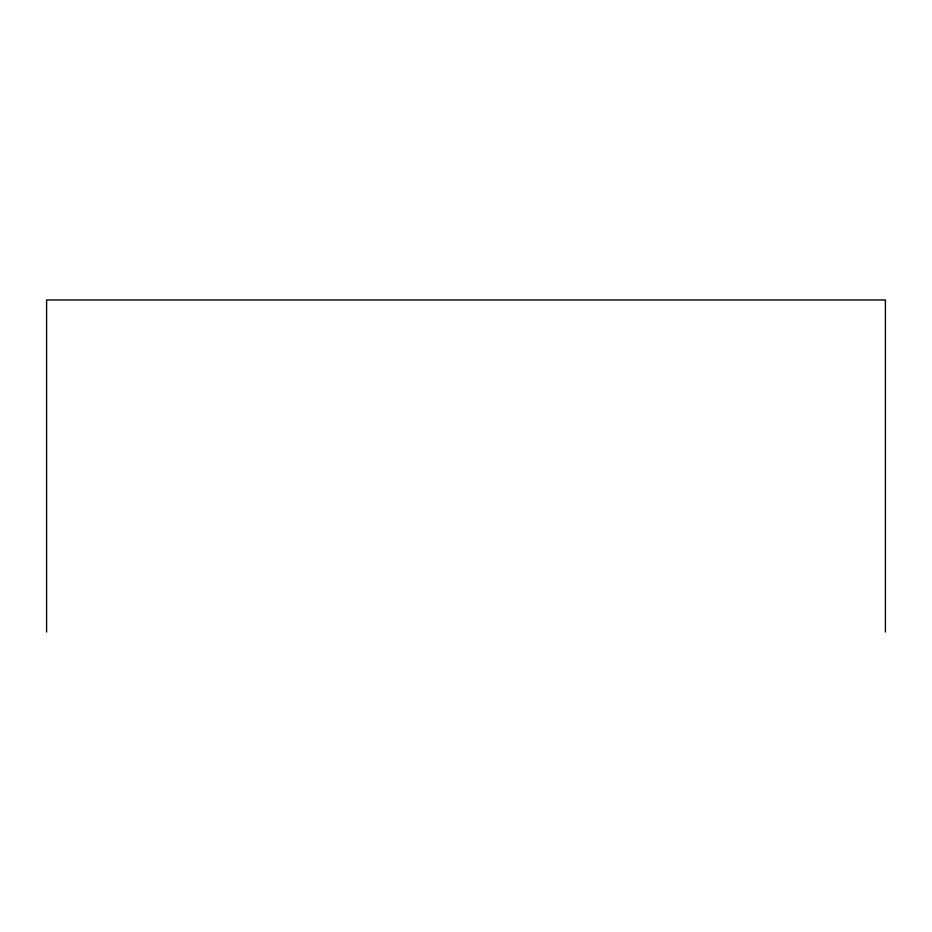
<?xml version="1.0" encoding="UTF-8"?>
<svg xmlns="http://www.w3.org/2000/svg" width="932" height="932" viewBox="0 0 932 932"><rect width="100%" height="100%" fill="white"/><g stroke="black" fill="none" stroke-linecap="round" stroke-linejoin="round"><path stroke-width="1.4" d="M885.4 632.047L885.4 299.953L46.6 299.953L46.6 632.047"/></g></svg>
